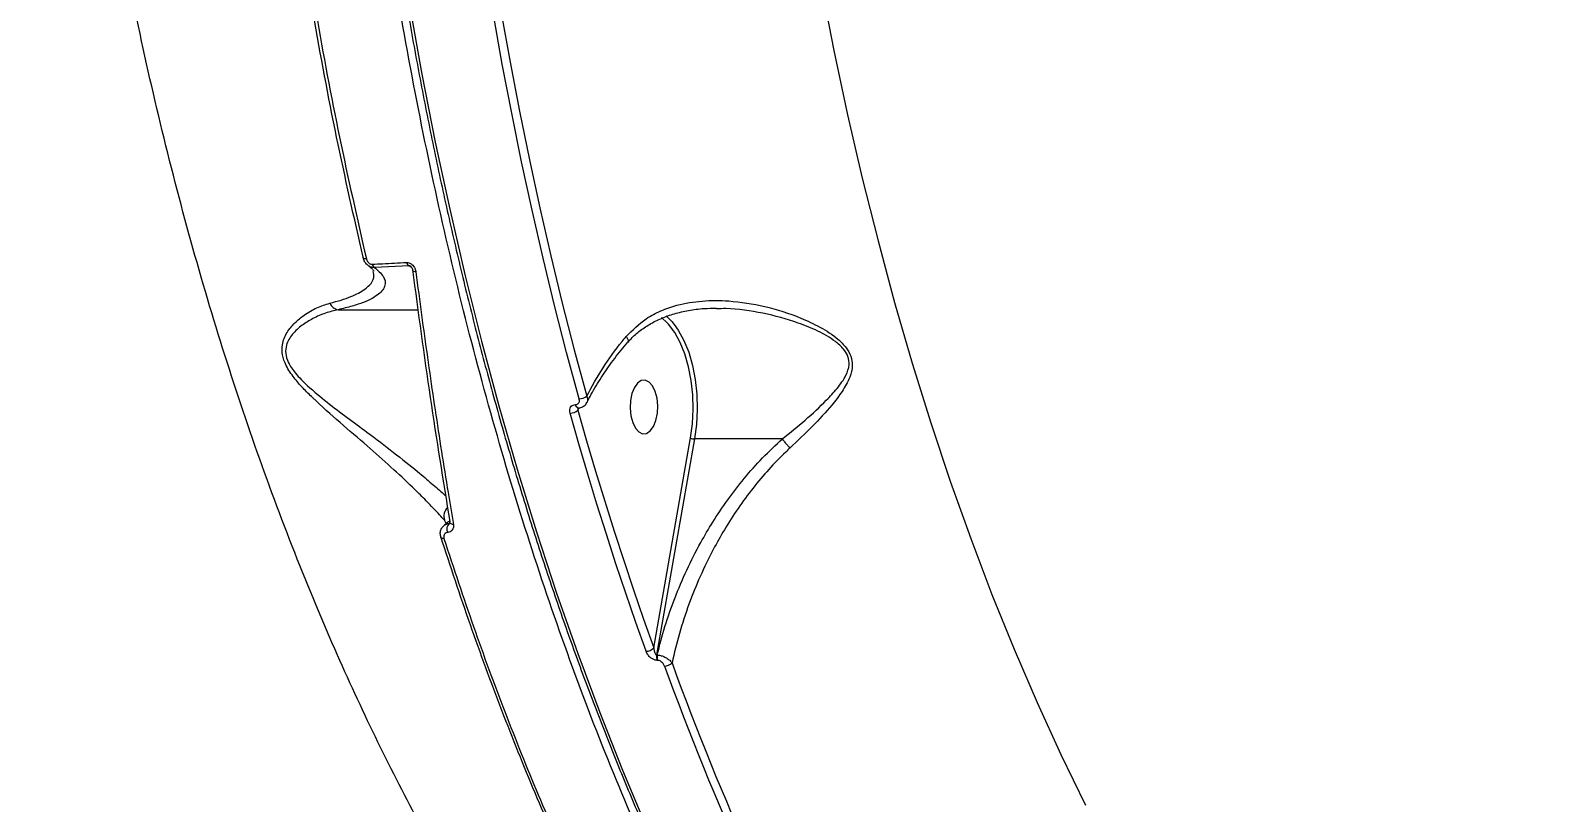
# Model space of a CAD drawing. Header units: millimetres. Extents: x -6028 to 5958, y -6064 to 4137.
# Drawn here: x -2952.6 to -2697.3, y 1097.6 to 1226.8 of the extents above; entities that cross this region are included whole.
import ezdxf

# ---------------------------------------------------------------- set-up
doc = ezdxf.new("R2010")
doc.units = ezdxf.units.MM
for name, color, linetype in [('DIKOM_ОБЪЕКТ', 7, 'Continuous'), ('DIKOM_РАЗМЕР_ЗОНА', 7, 'Continuous'), ('DIKOM_РАЗМЕР_ОБЪЕКТА', 7, 'Continuous')]:
    doc.layers.add(name, color=color, linetype=linetype)
doc.styles.add('style1', font='arial.ttf', dxfattribs={"width": 0.8})
doc.dimstyles.new('1-50', dxfattribs={"dimtxt": 300, "dimasz": 200, "dimexe": 100, "dimexo": 0, "dimgap": 100, "dimtad": 1, "dimtxsty": 'style1', "dimcen": 200, "dimclrd": 7, "dimclre": 7, "dimclrt": 7, "dimadec": 1, "dimazin": 2, "dimtfac": 1, "dimtmove": 0, "dimatfit": 2, "dimfxl": 0, "dimlwd": 25, "dimlwe": 18, "dimarcsym": 0})

# ---------------------------------------------------------------- blocks, each defined once
blk = doc.blocks.new('*D9')
at = {"layer": 'Defpoints', "color": 0, "transparency": 16777216}
for p in [(-6027.56, 1459.58), (4556.58, 1382.7), (4556.58, -5964.37)]:
    blk.add_point(p, dxfattribs=at)
at = {"layer": 'DIKOM_РАЗМЕР_ЗОНА', "color": 7, "lineweight": 18, "transparency": 16777216}
for p, q in [((-6027.56, 1459.58), (-6027.56, -6064.37)), ((4556.58, 1382.7), (4556.58, -6064.37))]:
    blk.add_line(p, q, dxfattribs=at)
at = {"layer": 'DIKOM_РАЗМЕР_ЗОНА', "color": 7, "lineweight": 25, "transparency": 16777216}
blk.add_line((-5827.56, -5964.37), (4356.58, -5964.37), dxfattribs=at)
at = {"layer": 'DIKOM_РАЗМЕР_ЗОНА', "color": 7, "transparency": 16777216}
for points in [[(-5827.56, -5931.03), (-5827.56, -5997.7), (-6027.56, -5964.37)], [(4356.58, -5931.03), (4356.58, -5997.7), (4556.58, -5964.37)]]:
    blk.add_solid(points, dxfattribs=at)
at = {"layer": 'DIKOM_РАЗМЕР_ЗОНА', "color": 7, "transparency": 16777216, "insert": (157.08, -5711.2), "char_height": 300, "attachment_point": 5, "style": 'style1'}
blk.add_mtext('10600', dxfattribs=at)
blk = doc.blocks.new('*D12')
at = {"layer": 'Defpoints', "color": 0, "transparency": 16777216}
for p in [(3056.58, 1987.9), (-4027.97, 676.5), (3056.58, -3714.77)]:
    blk.add_point(p, dxfattribs=at)
at = {"layer": 'DIKOM_РАЗМЕР_ОБЪЕКТА', "color": 7, "lineweight": 18, "transparency": 16777216}
for p, q in [((3056.58, 1987.9), (3056.58, -3814.77)), ((-4027.97, 676.5), (-4027.97, -3814.77))]:
    blk.add_line(p, q, dxfattribs=at)
at = {"layer": 'DIKOM_РАЗМЕР_ОБЪЕКТА', "color": 7, "lineweight": 25, "transparency": 16777216}
blk.add_line((-3827.97, -3714.77), (2856.58, -3714.77), dxfattribs=at)
at = {"layer": 'DIKOM_РАЗМЕР_ОБЪЕКТА', "color": 7, "transparency": 16777216}
for points in [[(-3827.97, -3681.44), (-3827.97, -3748.11), (-4027.97, -3714.77)], [(2856.58, -3681.44), (2856.58, -3748.11), (3056.58, -3714.77)]]:
    blk.add_solid(points, dxfattribs=at)
at = {"layer": 'DIKOM_РАЗМЕР_ОБЪЕКТА', "color": 7, "transparency": 16777216, "insert": (20, -3461.6), "char_height": 300, "attachment_point": 5, "style": 'style1'}
blk.add_mtext('7100', dxfattribs=at)

msp = doc.modelspace()

# ---------------------------------------------------------------- linework, layer by layer
at = {"layer": 'DIKOM_ОБЪЕКТ', "color": 7, "linetype": 'Continuous', "lineweight": 15}
for p, q in [((-2889.226, 1187.389), (-2894.997, 1187.106)), ((-2888.802, 1187.126), (-2889.226, 1187.389)), ((-2901.095, 1180.048), (-2887.668, 1180.048)), ((-2861.391, 1164.165), (-2861.363, 1164.165)), ((-2860.788, 1163.647), (-2860.971, 1163.227)), ((-2860.938, 1163.64), (-2860.91, 1163.64)), ((-2848.274, 1123.459), (-2842.113, 1158.58)), ((-2841.441, 1158.418), (-2847.783, 1122.263)), ((-2826.732, 1158.418), (-2841.441, 1158.418)), ((-2883.043, 1144.26), (-2883.289, 1144.804)), ((-2883.007, 1144.236), (-2882.944, 1144.305)), ((-2882.379, 1144.373), (-2882.514, 1144.285)), ((-2847.783, 1122.263), (-2847.694, 1122.263)), ((-2847.627, 1121.364), (-2847.716, 1121.364))]:
    msp.add_line(p, q, dxfattribs=at)
at = {"layer": 'DIKOM_ОБЪЕКТ', "color": 7, "linetype": 'Continuous', "lineweight": 15, "flags": 128}
for points in [[(-2829.256, 1301.923), (-2828.194, 1290.455), (-2826.953, 1279.056), (-2825.533, 1267.735), (-2823.936, 1256.504), (-2822.163, 1245.372), (-2820.216, 1234.351), (-2818.097, 1223.45), (-2815.808, 1212.679), (-2813.351, 1202.049), (-2810.727, 1191.57), (-2807.941, 1181.251), (-2804.994, 1171.101), (-2801.888, 1161.131), (-2798.628, 1151.349), (-2795.215, 1141.765), (-2791.653, 1132.388), (-2787.946, 1123.226), (-2784.096, 1114.287), (-2780.108, 1105.581), (-2775.985, 1097.115)], [(-2889.146, 1231.001), (-2887.075, 1219.494), (-2884.833, 1208.109), (-2882.422, 1196.855), (-2879.844, 1185.741), (-2877.101, 1174.777), (-2874.195, 1163.973), (-2871.129, 1153.337), (-2867.905, 1142.878), (-2864.526, 1132.605), (-2860.995, 1122.526), (-2857.315, 1112.651), (-2853.489, 1102.988), (-2849.52, 1093.544)], [(-2860.752, 1165.137), (-2862.847, 1172.91), (-2864.859, 1180.767), (-2866.785, 1188.703), (-2868.625, 1196.715), (-2870.379, 1204.801), (-2872.046, 1212.956), (-2873.624, 1221.176), (-2875.114, 1229.459)], [(-2873.806, 1229.755), (-2872.32, 1221.491), (-2870.745, 1213.288), (-2869.082, 1205.152), (-2867.332, 1197.084), (-2865.496, 1189.089), (-2863.574, 1181.171), (-2861.567, 1173.332), (-2859.476, 1165.576)], [(-2896.377, 1188.558), (-2896.506, 1188.56), (-2896.622, 1188.573), (-2896.722, 1188.595), (-2896.803, 1188.626), (-2896.864, 1188.665), (-2896.902, 1188.712), (-2896.918, 1188.765), (-2896.91, 1188.823)], [(-2888.087, 1186.37), (-2888.229, 1186.393), (-2888.354, 1186.426), (-2888.458, 1186.47), (-2888.54, 1186.523), (-2888.596, 1186.583), (-2888.625, 1186.65), (-2888.628, 1186.669)], [(-2846.063, 1177.922), (-2846.923, 1178.684), (-2846.963, 1178.714)], [(-2846.211, 1179.001), (-2845.23, 1178.06), (-2844.822, 1177.572)], [(-2842.113, 1158.58), (-2841.797, 1160.948), (-2841.67, 1163.382), (-2841.736, 1165.825), (-2841.993, 1168.221), (-2842.435, 1170.512), (-2843.051, 1172.645), (-2843.828, 1174.571), (-2844.747, 1176.244), (-2845.787, 1177.626), (-2846.063, 1177.922)], [(-2844.822, 1177.572), (-2844.158, 1176.635), (-2843.21, 1174.909), (-2842.409, 1172.923), (-2841.773, 1170.723), (-2841.317, 1168.36), (-2841.052, 1165.89), (-2840.984, 1163.371), (-2841.115, 1160.86), (-2841.441, 1158.418)], [(-2851.915, 1166.021), (-2852.161, 1164.831), (-2852.223, 1163.556), (-2852.098, 1162.299), (-2851.796, 1161.16), (-2851.341, 1160.233), (-2850.77, 1159.593), (-2850.129, 1159.291), (-2849.47, 1159.352), (-2848.846, 1159.771), (-2848.309, 1160.514), (-2847.901, 1161.521), (-2847.656, 1162.71), (-2847.593, 1163.985), (-2847.718, 1165.242), (-2848.02, 1166.381), (-2848.476, 1167.308), (-2849.047, 1167.948), (-2849.688, 1168.25), (-2850.347, 1168.189), (-2850.97, 1167.77), (-2851.508, 1167.027), (-2851.915, 1166.021)], [(-2849.553, 1122.885), (-2851.268, 1127.714), (-2852.949, 1132.588), (-2854.594, 1137.508), (-2856.203, 1142.472), (-2857.777, 1147.479), (-2859.315, 1152.528), (-2860.816, 1157.618), (-2862.281, 1162.749)], [(-2860.971, 1163.227), (-2859.51, 1158.109), (-2858.013, 1153.031), (-2856.479, 1147.994), (-2854.909, 1142.999), (-2853.303, 1138.047), (-2851.661, 1133.139), (-2849.985, 1128.276), (-2848.274, 1123.459)], [(-2882.381, 1144.461), (-2882.383, 1144.533), (-2882.358, 1144.624)], [(-2881.809, 1144.101), (-2881.956, 1144.127), (-2882.086, 1144.167), (-2882.197, 1144.221), (-2882.284, 1144.286), (-2882.345, 1144.362), (-2882.378, 1144.445), (-2882.381, 1144.461)], [(-2883.383, 1141.733), (-2883.513, 1141.736), (-2883.63, 1141.753), (-2883.732, 1141.781), (-2883.815, 1141.821), (-2883.877, 1141.872), (-2883.918, 1141.932), (-2883.937, 1142), (-2883.932, 1142.075)]]:
    msp.add_lwpolyline(points, dxfattribs=at)
at = {"layer": 'DIKOM_ОБЪЕКТ', "color": 7, "linetype": 'Continuous', "lineweight": 15}
for centre, radius, start, end in [((-2894.625, 1187.783), 0.772, 188.13673, 241.18561), ((-2888.866, 1188.075), 0.774, 188.73091, 242.30035), ((-2900.766, 1181.911), 1.891, 204.0389, 259.99169), ((-2860.802, 1164.218), 0.591, 185.08898, 257.35517), ((-2860.768, 1164.22), 0.597, 185.25267, 256.11426), ((-2860.756, 1167.223), 2.085, 270.0981, 307.83194), ((-2862.27, 1164.751), 2.002, 269.70531, 310.45261), ((-2841.456, 1159.828), 1.41, 242.24105, 270.62329), ((-2881.4, 1145.479), 2.006, 131.5785, 199.67898), ((-2881.561, 1142.973), 1.92, 115.29655, 136.06978), ((-2881.651, 1143.375), 1.254, 133.4875, 208.28714), ((-2849.559, 1124.611), 1.726, 270.19071, 318.11149), ((-2846, 1121.944), 1.811, 169.84257, 198.67623), ((-2845.914, 1121.944), 1.808, 169.81708, 198.70171), ((-2846.473, 1122.151), 1.753, 270.61808, 316.08989), ((-2418.55, 1275.125), 453.667, 199.86926, 209.01148), ((-2418.844, 1274.931), 454.677, 199.86925, 209.01132)]:
    msp.add_arc(centre, radius, start, end, dxfattribs=at)
for points, knots in [([(-2794.242, 1000.542), (-2796.269, 1002.879), (-2801.774, 1009.224), (-2810.471, 1020.524), (-2820.205, 1034.693), (-2829.528, 1049.932), (-2838.402, 1066.148), (-2846.784, 1083.273), (-2854.642, 1101.259), (-2861.955, 1120.094), (-2868.719, 1139.731), (-2874.92, 1160.1), (-2880.528, 1181.106), (-2885.518, 1202.651), (-2889.868, 1224.675), (-2893.557, 1247.147), (-2896.593, 1270.024), (-2898.971, 1293.23), (-2900.683, 1316.656), (-2901.718, 1340.194), (-2902.068, 1363.771), (-2901.718, 1387.348), (-2900.683, 1410.886), (-2898.971, 1434.312), (-2896.593, 1457.518), (-2893.557, 1480.394), (-2889.868, 1502.868), (-2885.518, 1524.891), (-2880.528, 1546.436), (-2874.919, 1567.442), (-2868.719, 1587.811), (-2861.955, 1607.448), (-2854.982, 1625.402), (-2847.892, 1641.78), (-2840.773, 1656.698), (-2833.273, 1670.96), (-2825.427, 1684.501), (-2817.308, 1697.207), (-2808.936, 1709.043), (-2801.246, 1718.926), (-2796.27, 1724.662), (-2794.242, 1726.999)], [0, 0, 0, 0, 0.0156535, 0.04249053, 0.0694123, 0.09637718, 0.12334185, 0.15026359, 0.17710068, 0.20393785, 0.23085951, 0.25782432, 0.28478906, 0.31171078, 0.33854788, 0.36538467, 0.39230604, 0.4192705, 0.44623497, 0.47315634, 0.49999313, 0.52683012, 0.55375168, 0.58071636, 0.607681, 0.63460258, 0.66143952, 0.68827653, 0.71519809, 0.74216275, 0.76912743, 0.79604901, 0.82288594, 0.84596412, 0.86916487, 0.89239289, 0.91562087, 0.93882159, 0.96158406, 0.9843466, 1, 1, 1, 1]), ([(-2871.963, 1067.878), (-2874.591, 1072.01), (-2879.85, 1080.28), (-2887.33, 1093.6), (-2894.487, 1107.545), (-2901.554, 1122.754), (-2908.461, 1139.298), (-2915.126, 1157.237), (-2921.265, 1175.87), (-2926.844, 1195.109), (-2931.83, 1214.867), (-2936.152, 1234.874), (-2939.805, 1255.089), (-2942.814, 1275.457), (-2945.21, 1296.133), (-2946.981, 1317.019), (-2948.112, 1338.02), (-2948.6, 1359.493), (-2948.386, 1381.394), (-2947.443, 1403.668), (-2945.783, 1425.8), (-2943.447, 1447.396), (-2940.462, 1468.408), (-2936.883, 1488.811), (-2932.69, 1508.847), (-2927.908, 1528.424), (-2922.565, 1547.452), (-2916.713, 1565.753), (-2910.373, 1583.299), (-2903.576, 1600.094), (-2896.311, 1616.211), (-2888.603, 1631.563), (-2880.522, 1646.165), (-2874.813, 1655.168), (-2871.963, 1659.663)], [0, 0, 0, 0, 0.0284581, 0.0569512, 0.0854444, 0.1139021, 0.1459255, 0.1780521, 0.21023, 0.2424063, 0.2745294, 0.3065505, 0.3375582, 0.3686636, 0.3998177, 0.4309708, 0.4620735, 0.4930794, 0.525948, 0.5588751, 0.5918026, 0.6246717, 0.656167, 0.6877611, 0.7194068, 0.7510542, 0.7826521, 0.8141501, 0.845049, 0.8760379, 0.9070735, 0.9381097, 0.9691002, 1, 1, 1, 1]), ([(-2900.723, 1362.769), (-2900.716, 1360.749), (-2900.696, 1354.889), (-2900.538, 1345.194), (-2900.195, 1333.696), (-2899.688, 1322.219), (-2899.02, 1310.774), (-2898.19, 1299.369), (-2897.199, 1288.013), (-2896.048, 1276.713), (-2894.737, 1265.478), (-2893.268, 1254.317), (-2891.642, 1243.239), (-2889.86, 1232.251), (-2887.923, 1221.362), (-2885.833, 1210.58), (-2883.591, 1199.912), (-2881.198, 1189.368), (-2878.658, 1178.955), (-2875.972, 1168.681), (-2873.14, 1158.553), (-2870.167, 1148.579), (-2867.053, 1138.767), (-2863.801, 1129.124), (-2860.415, 1119.657), (-2856.895, 1110.374), (-2853.245, 1101.281), (-2849.468, 1092.385), (-2845.565, 1083.692), (-2841.541, 1075.211), (-2837.398, 1066.946), (-2833.14, 1058.904), (-2828.768, 1051.091), (-2824.287, 1043.513), (-2819.7, 1036.175), (-2815.011, 1029.084), (-2810.222, 1022.244), (-2805.337, 1015.662), (-2800.361, 1009.341), (-2795.296, 1003.287), (-2790.146, 997.504), (-2784.916, 991.996), (-2779.609, 986.769), (-2774.23, 981.825), (-2768.781, 977.17), (-2763.269, 972.806), (-2757.696, 968.736), (-2752.067, 964.965), (-2746.387, 961.49), (-2740.657, 958.338), (-2736.039, 955.999), (-2733.318, 954.822), (-2732.535, 954.484)], [0, 0, 0, 0, 0.010755, 0.031188, 0.0516214, 0.0720549, 0.0924885, 0.1129222, 0.133356, 0.15379, 0.1742242, 0.1946585, 0.2150931, 0.235528, 0.2559631, 0.2763985, 0.2968343, 0.3172705, 0.337707, 0.3581439, 0.3785813, 0.3990192, 0.4194576, 0.4398966, 0.4603359, 0.480776, 0.5012166, 0.5216578, 0.5420995, 0.5625419, 0.5829848, 0.6034283, 0.6238724, 0.644317, 0.6647621, 0.6852074, 0.705653, 0.7260989, 0.7465444, 0.7669897, 0.7874344, 0.8078782, 0.8283207, 0.8487616, 0.8692003, 0.8896364, 0.9100693, 0.9304986, 0.9509234, 0.9713433, 0.9917579, 1, 1, 1, 1]), ([(-2896.91, 1188.823), (-2898.43, 1195.502), (-2901.47, 1208.86), (-2905.343, 1229.528), (-2908.744, 1250.592), (-2910.521, 1264.949), (-2911.41, 1272.128)], [0, 0, 0, 0, 0.2486159, 0.4972312, 0.7486157, 1, 1, 1, 1]), ([(-2910.891, 1271.992), (-2910.012, 1264.881), (-2908.253, 1250.66), (-2904.872, 1229.635), (-2900.99, 1208.851), (-2897.914, 1195.322), (-2896.377, 1188.558)], [0, 0, 0, 0, 0.248616, 0.4972324, 0.7486164, 1, 1, 1, 1]), ([(-2894.997, 1187.106), (-2894.453, 1186.625), (-2893.318, 1185.62), (-2893.11, 1184.375), (-2893.567, 1183.375), (-2894.28, 1182.643), (-2895.355, 1181.941), (-2896.823, 1181.271), (-2898.681, 1180.63), (-2900.29, 1180.242), (-2901.095, 1180.048)], [0, 0, 0, 0, 0.1847813, 0.3856897, 0.4882323, 0.590768, 0.6915523, 0.7923244, 0.8961712, 1, 1, 1, 1]), ([(-2894.997, 1187.106), (-2895.196, 1187.122), (-2895.594, 1187.155), (-2896.144, 1187.465), (-2896.58, 1187.931), (-2896.82, 1188.414), (-2896.888, 1188.724), (-2896.91, 1188.823)], [0, 0, 0, 0, 0.222166, 0.4443989, 0.6650868, 0.8922511, 1, 1, 1, 1]), ([(-2896.377, 1188.558), (-2896.373, 1188.542), (-2896.344, 1188.426), (-2896.263, 1188.225), (-2896.093, 1187.983), (-2895.882, 1187.801), (-2895.636, 1187.684), (-2895.472, 1187.677), (-2895.389, 1187.673)], [0, 0, 0, 0, 0.0354059, 0.2573215, 0.4481738, 0.6281209, 0.8143349, 1, 1, 1, 1]), ([(-2896.123, 1187.481), (-2895.982, 1187.379), (-2895.581, 1187.088), (-2895.263, 1186.727), (-2895.129, 1186.485), (-2895.134, 1186.498), (-2895.136, 1186.503)], [0, 0, 0, 0, 0.179972, 0.5130186, 0.8337547, 1, 1, 1, 1]), ([(-2895.389, 1187.673), (-2894.812, 1187.701), (-2892.884, 1187.793), (-2890.971, 1187.889), (-2889.631, 1187.957)], [0, 0, 0, 0, 0.2996316, 1, 1, 1, 1]), ([(-2889.631, 1187.957), (-2889.509, 1187.952), (-2889.264, 1187.941), (-2888.896, 1187.765), (-2888.575, 1187.49), (-2888.314, 1187.122), (-2888.15, 1186.734), (-2888.105, 1186.476), (-2888.087, 1186.37)], [0, 0, 0, 0, 0.164294, 0.3290959, 0.4897073, 0.6615635, 0.8613646, 1, 1, 1, 1]), ([(-2888.999, 1187.329), (-2889.018, 1187.341), (-2889.057, 1187.364), (-2889.119, 1187.386), (-2889.178, 1187.395), (-2889.209, 1187.391), (-2889.226, 1187.389)], [0, 0, 0, 0, 0.2283069, 0.4633395, 0.7181509, 1, 1, 1, 1]), ([(-2888.999, 1187.329), (-2888.994, 1187.326), (-2888.968, 1187.312), (-2888.909, 1187.262), (-2888.829, 1187.175), (-2888.74, 1187.04), (-2888.66, 1186.857), (-2888.644, 1186.732), (-2888.635, 1186.666)], [0, 0, 0, 0, 0.0226621, 0.13405, 0.2518584, 0.4298375, 0.699086, 1, 1, 1, 1]), ([(-2902.493, 1181.14), (-2901.849, 1181.313), (-2899.9, 1181.835), (-2897.509, 1182.829), (-2895.758, 1184.099), (-2894.991, 1185.32), (-2895.143, 1186.114), (-2895.21, 1186.464)], [0, 0, 0, 0, 0.1189432, 0.3598523, 0.6009448, 0.8241518, 1, 1, 1, 1]), ([(-2882.358, 1144.624), (-2883.478, 1151.473), (-2885.72, 1165.194), (-2887.639, 1179.585), (-2888.6, 1186.793)], [0, 0, 0, 0, 0.4991781, 1, 1, 1, 1]), ([(-2888.087, 1186.37), (-2888.009, 1185.77), (-2887.62, 1182.768), (-2886.581, 1175.008), (-2884.893, 1163.241), (-2883.165, 1152.197), (-2882.108, 1145.885), (-2881.809, 1144.101)], [0, 0, 0, 0, 0.0413723, 0.2068704, 0.5381488, 0.8694296, 1, 1, 1, 1]), ([(-2883.289, 1144.804), (-2883.477, 1145.003), (-2883.853, 1145.402), (-2884.958, 1146.614), (-2886.542, 1148.264), (-2888.951, 1150.662), (-2892.185, 1153.672), (-2896.289, 1157.322), (-2900.769, 1161.122), (-2904.424, 1164.366), (-2906.984, 1166.899), (-2908.537, 1168.669), (-2909.814, 1170.547), (-2910.514, 1172.499), (-2910.51, 1174.483), (-2909.697, 1176.318), (-2908.366, 1177.917), (-2906.64, 1179.304), (-2904.656, 1180.472), (-2903.214, 1180.917), (-2902.493, 1181.14)], [0, 0, 0, 0, 0.0478376, 0.0957317, 0.1551281, 0.2146195, 0.3020688, 0.3896652, 0.48175, 0.5736879, 0.6070716, 0.6403855, 0.6772315, 0.7075569, 0.7379237, 0.7828324, 0.8291219, 0.8755385, 0.9377632, 1, 1, 1, 1]), ([(-2901.095, 1180.048), (-2901.797, 1179.883), (-2903.201, 1179.552), (-2905.241, 1178.649), (-2907.158, 1177.505), (-2908.752, 1176.076), (-2909.776, 1174.462), (-2909.968, 1172.762), (-2909.473, 1171.095), (-2908.168, 1169.212), (-2905.906, 1166.987), (-2902.949, 1164.527), (-2899.583, 1161.998), (-2895.804, 1159.226), (-2891.774, 1156.147), (-2888.132, 1153.252), (-2885.405, 1150.945), (-2883.809, 1149.538), (-2883.174, 1148.964), (-2883.023, 1148.827)], [0, 0, 0, 0, 0.0617722, 0.1235368, 0.1778018, 0.2319116, 0.2805471, 0.309097, 0.3375735, 0.3741106, 0.4227928, 0.4940639, 0.5657427, 0.6373232, 0.7395406, 0.8415937, 0.9102161, 0.9787181, 1, 1, 1, 1]), ([(-2852.878, 1175.573), (-2851.813, 1176.636), (-2850.084, 1178.361), (-2847.083, 1179.917), (-2843.975, 1181.002), (-2840.148, 1181.623), (-2835.196, 1181.614), (-2829.605, 1180.725), (-2824.479, 1179.104), (-2820.383, 1177.188), (-2817.776, 1175.524), (-2816.047, 1173.804), (-2815.175, 1172.272), (-2814.924, 1170.535), (-2815.448, 1168.513), (-2816.706, 1166.328), (-2818.808, 1163.59), (-2821.692, 1160.445), (-2824.189, 1158.099), (-2825.448, 1156.914)], [0, 0, 0, 0, 0.0742594, 0.1205073, 0.1678166, 0.23758, 0.3094465, 0.405671, 0.5047054, 0.5602488, 0.6168557, 0.6484767, 0.6753882, 0.7024607, 0.7386879, 0.7871124, 0.8368195, 0.9176542, 1, 1, 1, 1]), ([(-2852.596, 1174.586), (-2852.481, 1174.729), (-2851.935, 1175.412), (-2850.732, 1176.44), (-2848.987, 1177.661), (-2846.996, 1178.66), (-2844.804, 1179.424), (-2842.402, 1179.974), (-2840.045, 1180.286), (-2838.463, 1180.295), (-2837.774, 1180.299)], [0, 0, 0, 0, 0.0336515, 0.1603826, 0.2933132, 0.4316447, 0.5745685, 0.7205601, 0.8783774, 1, 1, 1, 1]), ([(-2826.732, 1158.418), (-2825.441, 1159.471), (-2822.839, 1161.593), (-2819.796, 1164.399), (-2817.512, 1166.873), (-2816.123, 1168.807), (-2815.467, 1170.64), (-2815.65, 1172.218), (-2816.503, 1173.593), (-2818.219, 1175.104), (-2820.817, 1176.553), (-2824.876, 1178.207), (-2830.025, 1179.562), (-2834.665, 1180.293), (-2837.245, 1180.22), (-2837.775, 1180.205)], [0, 0, 0, 0, 0.1152448, 0.23235875, 0.30005021, 0.3688642, 0.41698204, 0.45180272, 0.48660022, 0.52883045, 0.60597826, 0.68531782, 0.82284039, 0.96363487, 1, 1, 1, 1]), ([(-2859.476, 1165.576), (-2858.617, 1167.162), (-2856.93, 1170.274), (-2854.512, 1173.583), (-2853.103, 1175.299), (-2852.878, 1175.573)], [0, 0, 0, 0, 0.4665284, 0.9150163, 1, 1, 1, 1]), ([(-2859.435, 1164.526), (-2859.388, 1164.626), (-2858.894, 1165.679), (-2857.709, 1167.684), (-2855.858, 1170.51), (-2854.14, 1172.826), (-2852.973, 1174.163), (-2852.592, 1174.6)], [0, 0, 0, 0, 0.0291573, 0.3074416, 0.5861208, 0.864649, 1, 1, 1, 1]), ([(-2852.878, 1175.573), (-2852.865, 1175.553), (-2852.747, 1175.383), (-2852.587, 1175.081), (-2852.517, 1174.763), (-2852.603, 1174.662), (-2852.639, 1174.62)], [0, 0, 0, 0, 0.0465697, 0.3949424, 0.7492043, 1, 1, 1, 1]), ([(-2862.281, 1162.749), (-2862.308, 1162.884), (-2862.367, 1163.173), (-2862.297, 1163.575), (-2862.098, 1163.902), (-2861.791, 1164.122), (-2861.524, 1164.151), (-2861.391, 1164.165)], [0, 0, 0, 0, 0.1890337, 0.4045252, 0.6068748, 0.8034073, 1, 1, 1, 1]), ([(-2861.363, 1164.165), (-2861.272, 1164.175), (-2861.091, 1164.195), (-2860.882, 1164.345), (-2860.744, 1164.569), (-2860.694, 1164.845), (-2860.734, 1165.045), (-2860.752, 1165.137)], [0, 0, 0, 0, 0.195071, 0.3900477, 0.5932468, 0.8110976, 1, 1, 1, 1]), ([(-2860.911, 1163.655), (-2860.865, 1163.651), (-2860.612, 1163.627), (-2860.153, 1163.785), (-2859.681, 1164.108), (-2859.526, 1164.422), (-2859.469, 1164.538)], [0, 0, 0, 0, 0.07497891, 0.41718843, 0.78420123, 1, 1, 1, 1]), ([(-2859.476, 1165.576), (-2859.426, 1165.422), (-2859.318, 1165.091), (-2859.33, 1164.726), (-2859.439, 1164.572), (-2859.462, 1164.541)], [0, 0, 0, 0, 0.40723127, 0.87888041, 1, 1, 1, 1]), ([(-2860.902, 1163.638), (-2860.923, 1163.574), (-2860.965, 1163.441), (-2860.969, 1163.3), (-2860.971, 1163.227)], [0, 0, 0, 0, 0.48488319, 1, 1, 1, 1]), ([(-2847.694, 1122.263), (-2847.282, 1123.854), (-2846.457, 1127.036), (-2844.786, 1131.788), (-2842.792, 1136.495), (-2840.635, 1140.74), (-2838.332, 1144.656), (-2835.926, 1148.246), (-2833.14, 1151.854), (-2830.099, 1155.299), (-2827.852, 1157.378), (-2826.729, 1158.417)], [0, 0, 0, 0, 0.11832729, 0.2366518, 0.35814274, 0.47962794, 0.57125763, 0.67683065, 0.7823881, 0.89120758, 1, 1, 1, 1]), ([(-2825.448, 1156.914), (-2825.693, 1156.687), (-2826.925, 1155.546), (-2829.047, 1153.355), (-2832.612, 1149.126), (-2835.703, 1144.605), (-2838.53, 1139.579), (-2840.551, 1135.413), (-2842.444, 1130.71), (-2844.045, 1125.876), (-2844.822, 1122.582), (-2845.211, 1120.935)], [0, 0, 0, 0, 0.0242952, 0.1222497, 0.2202166, 0.4215171, 0.5118882, 0.6322368, 0.75259, 0.8762952, 1, 1, 1, 1]), ([(-2826.729, 1158.417), (-2826.73, 1158.417), (-2826.73, 1158.418), (-2826.731, 1158.418), (-2826.732, 1158.418), (-2826.732, 1158.418)], [0, 0, 0, 0, 0.2689806, 0.6872098, 1, 1, 1, 1]), ([(-2826.729, 1158.417), (-2826.614, 1158.255), (-2826.382, 1157.931), (-2825.973, 1157.452), (-2825.656, 1157.117), (-2825.497, 1156.962), (-2825.448, 1156.914)], [0, 0, 0, 0, 0.3252839, 0.6505438, 0.8925665, 1, 1, 1, 1]), ([(-2883.932, 1142.075), (-2883.968, 1142.295), (-2884.042, 1142.735), (-2883.867, 1143.362), (-2883.498, 1143.873), (-2883.015, 1144.187), (-2882.657, 1144.257), (-2882.514, 1144.285)], [0, 0, 0, 0, 0.2120929, 0.4240225, 0.6396557, 0.8561636, 1, 1, 1, 1]), ([(-2882.922, 1144.284), (-2882.929, 1144.276), (-2882.955, 1144.25), (-2883.134, 1144.104), (-2883.299, 1143.986), (-2883.324, 1143.969)], [0, 0, 0, 0, 0.2749907, 0.8917985, 1, 1, 1, 1]), ([(-2882.846, 1144.443), (-2882.843, 1144.437), (-2882.837, 1144.427), (-2882.97, 1144.289), (-2883.014, 1144.243)], [0, 0, 0, 0, 0.6686284, 1, 1, 1, 1]), ([(-2881.809, 1144.101), (-2881.798, 1143.931), (-2881.777, 1143.593), (-2881.978, 1143.17), (-2882.309, 1142.872), (-2882.616, 1142.809), (-2882.755, 1142.78)], [0, 0, 0, 0, 0.2591329, 0.5177036, 0.7812031, 1, 1, 1, 1]), ([(-2882.514, 1144.285), (-2882.472, 1144.286), (-2882.424, 1144.288), (-2882.404, 1144.309), (-2882.402, 1144.312)], [0, 0, 0, 0, 0.8808992, 1, 1, 1, 1]), ([(-2882.383, 1144.459), (-2882.381, 1144.451), (-2882.365, 1144.389), (-2882.386, 1144.322), (-2882.385, 1144.316), (-2882.396, 1144.312), (-2882.401, 1144.311)], [0, 0, 0, 0, 0.04220285, 0.32449912, 0.71433031, 1, 1, 1, 1]), ([(-2862.291, 1085.822), (-2864.258, 1090.236), (-2868.193, 1099.065), (-2873.736, 1112.939), (-2879.031, 1127.224), (-2882.298, 1137.125), (-2883.932, 1142.075)], [0, 0, 0, 0, 0.2491215, 0.4982426, 0.7491216, 1, 1, 1, 1]), ([(-2882.755, 1142.78), (-2882.795, 1142.775), (-2882.952, 1142.753), (-2883.186, 1142.63), (-2883.374, 1142.381), (-2883.455, 1142.071), (-2883.407, 1141.846), (-2883.383, 1141.733)], [0, 0, 0, 0, 0.07975173, 0.31809987, 0.55554029, 0.77737112, 1, 1, 1, 1]), ([(-2883.383, 1141.733), (-2881.76, 1136.809), (-2878.512, 1126.96), (-2873.227, 1112.679), (-2867.667, 1098.744), (-2863.7, 1089.836), (-2861.716, 1085.382)], [0, 0, 0, 0, 0.2491205, 0.4982426, 0.7491208, 1, 1, 1, 1]), ([(-2848.274, 1123.459), (-2848.259, 1123.297), (-2848.233, 1123.011), (-2848.13, 1122.651), (-2848.021, 1122.431), (-2847.923, 1122.321), (-2847.852, 1122.272), (-2847.803, 1122.266), (-2847.783, 1122.263)], [0, 0, 0, 0, 0.350965, 0.6182887, 0.8028924, 0.8793584, 0.949236, 1, 1, 1, 1]), ([(-2847.716, 1121.364), (-2847.777, 1121.367), (-2847.988, 1121.377), (-2848.376, 1121.513), (-2848.841, 1121.826), (-2849.281, 1122.294), (-2849.457, 1122.676), (-2849.553, 1122.885)], [0, 0, 0, 0, 0.0796375, 0.2757406, 0.4707526, 0.7105397, 1, 1, 1, 1]), ([(-2847.694, 1122.263), (-2847.613, 1122.258), (-2847.347, 1122.239), (-2846.86, 1122.117), (-2846.253, 1121.852), (-2845.689, 1121.478), (-2845.361, 1121.148), (-2845.231, 1120.964), (-2845.211, 1120.935)], [0, 0, 0, 0, 0.0891783, 0.293658, 0.4896092, 0.716383, 0.9546, 1, 1, 1, 1]), ([(-2846.455, 1120.398), (-2846.519, 1120.537), (-2846.633, 1120.783), (-2846.917, 1121.08), (-2847.208, 1121.272), (-2847.452, 1121.355), (-2847.587, 1121.362), (-2847.627, 1121.364)], [0, 0, 0, 0, 0.3025903, 0.5346634, 0.7255381, 0.9171311, 1, 1, 1, 1])]:
    msp.add_open_spline(points, degree=3, knots=knots, dxfattribs=at)

# ---------------------------------------------------------------- dimensions: what is measured, and where the dimension line sits
at = {"layer": 'DIKOM_РАЗМЕР_ЗОНА'}
dim = msp.add_linear_dim(base=(4556.575, -5964.368), p1=(-6027.562, 1459.576), p2=(4556.575, 1382.704), text='10600', dimstyle='1-50', dxfattribs=at)
dim.commit()
dim.dimension.update_dxf_attribs({"geometry": '*D9', "text_midpoint": (157.08, -5964.368), "dimtype": 160})
at = {"layer": 'DIKOM_РАЗМЕР_ОБЪЕКТА'}
dim = msp.add_linear_dim(base=(3056.575, -3714.774), p1=(-4027.972, 676.501), p2=(3056.575, 1987.897), text='7100', dimstyle='1-50', dxfattribs=at)
dim.commit()
dim.dimension.update_dxf_attribs({"geometry": '*D12', "text_midpoint": (20, -3714.774), "dimtype": 160})

doc.saveas('drawing.dxf')
